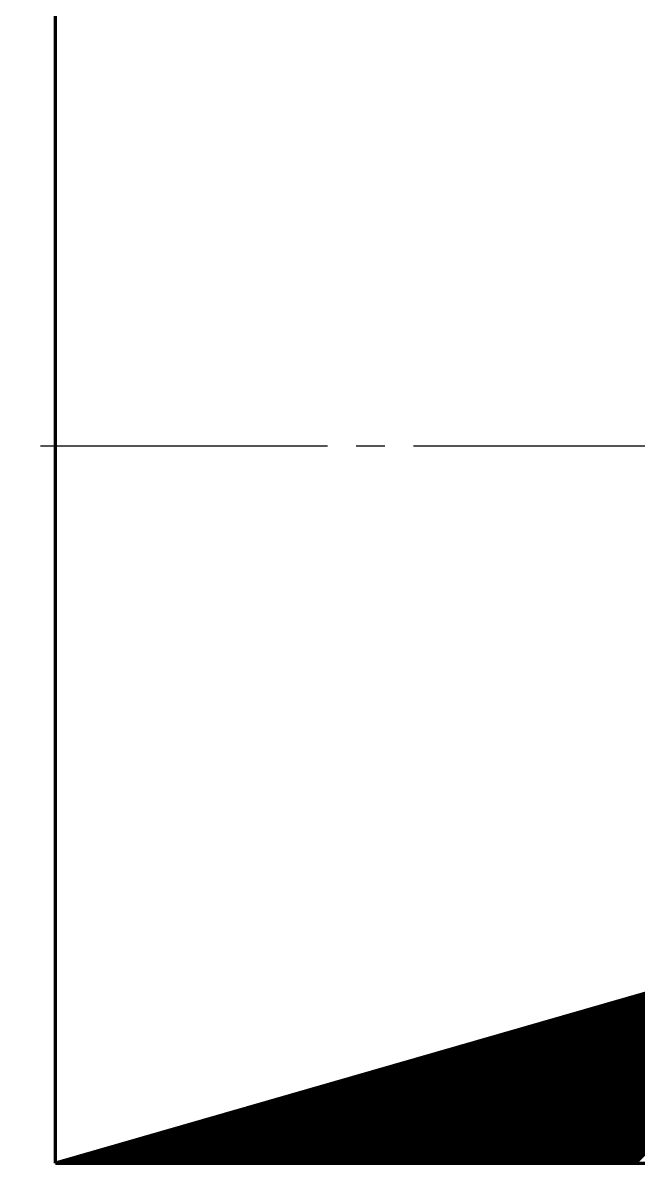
# Model space of a CAD drawing. Header units: millimetres. Extents: x -14850 to 14850, y -10500 to 10500.
# Drawn here: x -10765.8 to -10701.5, y -4525.2 to -4406 of the extents above; entities that cross this region are included whole.
import ezdxf

# ---------------------------------------------------------------- set-up
doc = ezdxf.new("R2010")
doc.units = ezdxf.units.MM
doc.linetypes.add('EB_DASHDOT', pattern=[39, 30, -3, 3, -3])
for name, color, linetype, lineweight in [('CAXA0', 7, 'Continuous', 70), ('CAXA1', 1, 'EB_DASHDOT', 25), ('CAXA5', 4, 'Continuous', 25)]:
    doc.layers.add(name, color=color, linetype=linetype, lineweight=lineweight)

# ---------------------------------------------------------------- blocks, each defined once
blk = doc.blocks.new('CAXBLOCK843')
at = {"layer": 'CAXA0', "color": 0, "linetype": 'Continuous', "lineweight": 25}
for p, q in [((-10709.09, -4525.16), (-10687.56, -4503.63)), ((-10708.95, -4525.16), (-10687.38, -4503.59)), ((-10711.92, -4525.16), (-10691.53, -4504.77)), ((-10711.78, -4525.16), (-10691.33, -4504.71)), ((-10711.64, -4525.16), (-10691.13, -4504.66)), ((-10711.5, -4525.16), (-10690.94, -4504.6)), ((-10711.36, -4525.16), (-10690.74, -4504.54)), ((-10711.22, -4525.16), (-10690.54, -4504.49)), ((-10711.07, -4525.16), (-10690.34, -4504.43)), ((-10710.93, -4525.16), (-10690.14, -4504.37)), ((-10710.79, -4525.16), (-10689.94, -4504.31)), ((-10710.65, -4525.16), (-10689.74, -4504.26)), ((-10710.51, -4525.16), (-10689.55, -4504.2)), ((-10710.37, -4525.16), (-10689.35, -4504.14)), ((-10710.23, -4525.16), (-10689.15, -4504.09)), ((-10710.08, -4525.16), (-10688.95, -4504.03)), ((-10709.94, -4525.16), (-10688.75, -4503.97)), ((-10709.8, -4525.16), (-10688.55, -4503.91)), ((-10709.66, -4525.16), (-10688.35, -4503.86)), ((-10709.52, -4525.16), (-10688.16, -4503.8)), ((-10709.38, -4525.16), (-10687.96, -4503.74)), ((-10709.24, -4525.16), (-10687.76, -4503.69)), ((-10708.81, -4525.16), (-10687.38, -4503.73)), ((-10708.67, -4525.16), (-10687.38, -4503.87)), ((-10708.53, -4525.16), (-10687.38, -4504.01)), ((-10708.39, -4525.16), (-10687.38, -4504.15)), ((-10708.25, -4525.16), (-10687.38, -4504.29)), ((-10708.1, -4525.16), (-10687.38, -4504.44)), ((-10707.96, -4525.16), (-10687.38, -4504.58)), ((-10707.82, -4525.16), (-10687.38, -4504.72)), ((-10714.89, -4525.16), (-10695.7, -4505.97)), ((-10714.75, -4525.16), (-10695.5, -4505.91)), ((-10714.61, -4525.16), (-10695.3, -4505.86)), ((-10714.47, -4525.16), (-10695.11, -4505.8)), ((-10714.33, -4525.16), (-10694.91, -4505.74)), ((-10714.19, -4525.16), (-10694.71, -4505.69)), ((-10714.04, -4525.16), (-10694.51, -4505.63)), ((-10713.9, -4525.16), (-10694.31, -4505.57)), ((-10713.76, -4525.16), (-10694.11, -4505.51)), ((-10713.62, -4525.16), (-10693.91, -4505.46)), ((-10713.48, -4525.16), (-10693.72, -4505.4)), ((-10713.34, -4525.16), (-10693.52, -4505.34)), ((-10713.2, -4525.16), (-10693.32, -4505.29)), ((-10713.05, -4525.16), (-10693.12, -4505.23)), ((-10712.91, -4525.16), (-10692.92, -4505.17)), ((-10712.77, -4525.16), (-10692.72, -4505.11)), ((-10712.63, -4525.16), (-10692.52, -4505.06)), ((-10712.49, -4525.16), (-10692.33, -4505)), ((-10712.35, -4525.16), (-10692.13, -4504.94)), ((-10712.21, -4525.16), (-10691.93, -4504.89)), ((-10712.06, -4525.16), (-10691.73, -4504.83)), ((-10707.68, -4525.16), (-10687.38, -4504.86)), ((-10707.54, -4525.16), (-10687.38, -4505)), ((-10707.4, -4525.16), (-10687.38, -4505.14)), ((-10707.26, -4525.16), (-10687.38, -4505.28)), ((-10707.11, -4525.16), (-10687.38, -4505.43)), ((-10706.97, -4525.16), (-10687.38, -4505.57)), ((-10706.83, -4525.16), (-10687.38, -4505.71)), ((-10706.69, -4525.16), (-10687.38, -4505.85)), ((-10706.55, -4525.16), (-10687.38, -4505.99)), ((-10717.86, -4525.16), (-10699.87, -4507.17)), ((-10717.72, -4525.16), (-10699.67, -4507.11)), ((-10717.58, -4525.16), (-10699.47, -4507.06)), ((-10717.44, -4525.16), (-10699.28, -4507)), ((-10717.3, -4525.16), (-10699.08, -4506.94)), ((-10717.16, -4525.16), (-10698.88, -4506.89)), ((-10717.01, -4525.16), (-10698.68, -4506.83)), ((-10716.87, -4525.16), (-10698.48, -4506.77)), ((-10716.73, -4525.16), (-10698.28, -4506.71)), ((-10716.59, -4525.16), (-10698.08, -4506.66)), ((-10716.45, -4525.16), (-10697.89, -4506.6)), ((-10716.31, -4525.16), (-10697.69, -4506.54)), ((-10716.17, -4525.16), (-10697.49, -4506.49)), ((-10716.02, -4525.16), (-10697.29, -4506.43)), ((-10715.88, -4525.16), (-10697.09, -4506.37)), ((-10715.74, -4525.16), (-10696.89, -4506.31)), ((-10715.6, -4525.16), (-10696.69, -4506.26)), ((-10715.46, -4525.16), (-10696.5, -4506.2)), ((-10715.32, -4525.16), (-10696.3, -4506.14)), ((-10715.18, -4525.16), (-10696.1, -4506.09)), ((-10715.03, -4525.16), (-10695.9, -4506.03)), ((-10706.41, -4525.16), (-10687.38, -4506.13)), ((-10706.27, -4525.16), (-10687.38, -4506.27)), ((-10706.12, -4525.16), (-10687.38, -4506.42)), ((-10705.98, -4525.16), (-10687.38, -4506.56)), ((-10705.84, -4525.16), (-10687.38, -4506.7)), ((-10705.7, -4525.16), (-10687.38, -4506.84)), ((-10705.56, -4525.16), (-10687.38, -4506.98)), ((-10705.42, -4525.16), (-10687.38, -4507.12)), ((-10720.83, -4525.16), (-10704.04, -4508.37)), ((-10720.69, -4525.16), (-10703.84, -4508.32)), ((-10720.55, -4525.16), (-10703.64, -4508.26)), ((-10720.41, -4525.16), (-10703.45, -4508.2)), ((-10720.27, -4525.16), (-10703.25, -4508.14)), ((-10720.13, -4525.16), (-10703.05, -4508.09)), ((-10719.98, -4525.16), (-10702.85, -4508.03)), ((-10719.84, -4525.16), (-10702.65, -4507.97)), ((-10719.7, -4525.16), (-10702.45, -4507.92)), ((-10719.56, -4525.16), (-10702.25, -4507.86)), ((-10719.42, -4525.16), (-10702.06, -4507.8)), ((-10719.28, -4525.16), (-10701.86, -4507.74)), ((-10719.14, -4525.16), (-10701.66, -4507.69)), ((-10718.99, -4525.16), (-10701.46, -4507.63)), ((-10718.85, -4525.16), (-10701.26, -4507.57)), ((-10718.71, -4525.16), (-10701.06, -4507.51)), ((-10718.57, -4525.16), (-10700.86, -4507.46)), ((-10718.43, -4525.16), (-10700.67, -4507.4)), ((-10718.29, -4525.16), (-10700.47, -4507.34)), ((-10718.15, -4525.16), (-10700.27, -4507.29)), ((-10718, -4525.16), (-10700.07, -4507.23)), ((-10705.28, -4525.16), (-10687.38, -4507.26)), ((-10705.13, -4525.16), (-10687.38, -4507.41)), ((-10704.99, -4525.16), (-10687.38, -4507.55)), ((-10704.85, -4525.16), (-10687.38, -4507.69)), ((-10704.71, -4525.16), (-10687.38, -4507.83)), ((-10704.57, -4525.16), (-10687.38, -4507.97)), ((-10704.43, -4525.16), (-10687.38, -4508.11)), ((-10704.29, -4525.16), (-10687.38, -4508.25)), ((-10704.14, -4525.16), (-10687.38, -4508.4)), ((-10723.8, -4525.16), (-10708.21, -4509.57)), ((-10723.66, -4525.16), (-10708.01, -4509.52)), ((-10723.52, -4525.16), (-10707.81, -4509.46)), ((-10723.38, -4525.16), (-10707.62, -4509.4)), ((-10723.24, -4525.16), (-10707.42, -4509.34)), ((-10723.1, -4525.16), (-10707.22, -4509.29)), ((-10722.95, -4525.16), (-10707.02, -4509.23)), ((-10722.81, -4525.16), (-10706.82, -4509.17)), ((-10722.67, -4525.16), (-10706.62, -4509.12)), ((-10722.53, -4525.16), (-10706.42, -4509.06)), ((-10722.39, -4525.16), (-10706.23, -4509)), ((-10722.25, -4525.16), (-10706.03, -4508.94)), ((-10722.11, -4525.16), (-10705.83, -4508.89)), ((-10721.96, -4525.16), (-10705.63, -4508.83)), ((-10721.82, -4525.16), (-10705.43, -4508.77)), ((-10721.68, -4525.16), (-10705.23, -4508.72)), ((-10721.54, -4525.16), (-10705.03, -4508.66)), ((-10721.4, -4525.16), (-10704.84, -4508.6)), ((-10721.26, -4525.16), (-10704.64, -4508.54)), ((-10721.12, -4525.16), (-10704.44, -4508.49)), ((-10720.97, -4525.16), (-10704.24, -4508.43)), ((-10704, -4525.16), (-10687.38, -4508.54)), ((-10703.86, -4525.16), (-10687.38, -4508.68)), ((-10703.72, -4525.16), (-10687.38, -4508.82)), ((-10703.58, -4525.16), (-10687.38, -4508.96)), ((-10703.44, -4525.16), (-10687.38, -4509.1)), ((-10703.3, -4525.16), (-10687.38, -4509.24)), ((-10703.15, -4525.16), (-10687.38, -4509.39)), ((-10703.01, -4525.16), (-10687.38, -4509.53)), ((-10726.77, -4525.16), (-10712.38, -4510.77)), ((-10726.63, -4525.16), (-10712.18, -4510.72)), ((-10726.49, -4525.16), (-10711.99, -4510.66)), ((-10726.35, -4525.16), (-10711.79, -4510.6)), ((-10726.21, -4525.16), (-10711.59, -4510.54)), ((-10726.07, -4525.16), (-10711.39, -4510.49)), ((-10725.92, -4525.16), (-10711.19, -4510.43)), ((-10725.78, -4525.16), (-10710.99, -4510.37)), ((-10725.64, -4525.16), (-10710.79, -4510.32)), ((-10725.5, -4525.16), (-10710.6, -4510.26)), ((-10725.36, -4525.16), (-10710.4, -4510.2)), ((-10725.22, -4525.16), (-10710.2, -4510.14)), ((-10725.08, -4525.16), (-10710, -4510.09)), ((-10724.93, -4525.16), (-10709.8, -4510.03)), ((-10724.79, -4525.16), (-10709.6, -4509.97)), ((-10724.65, -4525.16), (-10709.4, -4509.92)), ((-10724.51, -4525.16), (-10709.2, -4509.86)), ((-10724.37, -4525.16), (-10709.01, -4509.8)), ((-10724.23, -4525.16), (-10708.81, -4509.74)), ((-10724.09, -4525.16), (-10708.61, -4509.69)), ((-10723.94, -4525.16), (-10708.41, -4509.63)), ((-10702.87, -4525.16), (-10687.38, -4509.67)), ((-10702.73, -4525.16), (-10687.38, -4509.81)), ((-10702.59, -4525.16), (-10687.38, -4509.95)), ((-10702.45, -4525.16), (-10687.38, -4510.09)), ((-10702.31, -4525.16), (-10687.38, -4510.23)), ((-10702.17, -4525.16), (-10687.38, -4510.38)), ((-10702.02, -4525.16), (-10687.38, -4510.52)), ((-10701.88, -4525.16), (-10687.38, -4510.66)), ((-10729.74, -4525.16), (-10716.55, -4511.97)), ((-10729.6, -4525.16), (-10716.35, -4511.92)), ((-10729.46, -4525.16), (-10716.16, -4511.86)), ((-10729.32, -4525.16), (-10715.96, -4511.8)), ((-10729.18, -4525.16), (-10715.76, -4511.74)), ((-10729.04, -4525.16), (-10715.56, -4511.69)), ((-10728.89, -4525.16), (-10715.36, -4511.63)), ((-10728.75, -4525.16), (-10715.16, -4511.57)), ((-10728.61, -4525.16), (-10714.96, -4511.52)), ((-10728.47, -4525.16), (-10714.77, -4511.46)), ((-10728.33, -4525.16), (-10714.57, -4511.4)), ((-10728.19, -4525.16), (-10714.37, -4511.34)), ((-10728.05, -4525.16), (-10714.17, -4511.29)), ((-10727.9, -4525.16), (-10713.97, -4511.23)), ((-10727.76, -4525.16), (-10713.77, -4511.17)), ((-10727.62, -4525.16), (-10713.57, -4511.12)), ((-10727.48, -4525.16), (-10713.38, -4511.06)), ((-10727.34, -4525.16), (-10713.18, -4511)), ((-10727.2, -4525.16), (-10712.98, -4510.94)), ((-10727.06, -4525.16), (-10712.78, -4510.89)), ((-10726.91, -4525.16), (-10712.58, -4510.83)), ((-10701.74, -4525.16), (-10687.38, -4510.8)), ((-10701.6, -4525.16), (-10687.38, -4510.94)), ((-10732.57, -4525.16), (-10720.52, -4513.12)), ((-10732.43, -4525.16), (-10720.33, -4513.06)), ((-10732.29, -4525.16), (-10720.13, -4513)), ((-10732.15, -4525.16), (-10719.93, -4512.94)), ((-10732, -4525.16), (-10719.73, -4512.89)), ((-10731.86, -4525.16), (-10719.53, -4512.83)), ((-10731.72, -4525.16), (-10719.33, -4512.77)), ((-10731.58, -4525.16), (-10719.13, -4512.72)), ((-10731.44, -4525.16), (-10718.94, -4512.66)), ((-10731.3, -4525.16), (-10718.74, -4512.6)), ((-10731.16, -4525.16), (-10718.54, -4512.54)), ((-10731.01, -4525.16), (-10718.34, -4512.49)), ((-10730.87, -4525.16), (-10718.14, -4512.43)), ((-10730.73, -4525.16), (-10717.94, -4512.37)), ((-10730.59, -4525.16), (-10717.74, -4512.32)), ((-10730.45, -4525.16), (-10717.55, -4512.26)), ((-10730.31, -4525.16), (-10717.35, -4512.2)), ((-10730.17, -4525.16), (-10717.15, -4512.14)), ((-10730.03, -4525.16), (-10716.95, -4512.09)), ((-10729.88, -4525.16), (-10716.75, -4512.03)), ((-10735.54, -4525.16), (-10724.69, -4514.32)), ((-10735.4, -4525.16), (-10724.5, -4514.26)), ((-10735.26, -4525.16), (-10724.3, -4514.2)), ((-10735.12, -4525.16), (-10724.1, -4514.15)), ((-10734.97, -4525.16), (-10723.9, -4514.09)), ((-10734.83, -4525.16), (-10723.7, -4514.03)), ((-10734.69, -4525.16), (-10723.5, -4513.97)), ((-10734.55, -4525.16), (-10723.3, -4513.92)), ((-10734.41, -4525.16), (-10723.11, -4513.86)), ((-10734.27, -4525.16), (-10722.91, -4513.8)), ((-10734.13, -4525.16), (-10722.71, -4513.75)), ((-10733.98, -4525.16), (-10722.51, -4513.69)), ((-10733.84, -4525.16), (-10722.31, -4513.63)), ((-10733.7, -4525.16), (-10722.11, -4513.57)), ((-10733.56, -4525.16), (-10721.91, -4513.52)), ((-10733.42, -4525.16), (-10721.72, -4513.46)), ((-10733.28, -4525.16), (-10721.52, -4513.4)), ((-10733.14, -4525.16), (-10721.32, -4513.34)), ((-10732.99, -4525.16), (-10721.12, -4513.29)), ((-10732.85, -4525.16), (-10720.92, -4513.23)), ((-10732.71, -4525.16), (-10720.72, -4513.17)), ((-10738.51, -4525.16), (-10728.86, -4515.52)), ((-10738.37, -4525.16), (-10728.67, -4515.46)), ((-10738.23, -4525.16), (-10728.47, -4515.4)), ((-10738.09, -4525.16), (-10728.27, -4515.35)), ((-10737.94, -4525.16), (-10728.07, -4515.29)), ((-10737.8, -4525.16), (-10727.87, -4515.23)), ((-10737.66, -4525.16), (-10727.67, -4515.17)), ((-10737.52, -4525.16), (-10727.47, -4515.12)), ((-10737.38, -4525.16), (-10727.28, -4515.06)), ((-10737.24, -4525.16), (-10727.08, -4515)), ((-10737.1, -4525.16), (-10726.88, -4514.95)), ((-10736.95, -4525.16), (-10726.68, -4514.89)), ((-10736.81, -4525.16), (-10726.48, -4514.83)), ((-10736.67, -4525.16), (-10726.28, -4514.77)), ((-10736.53, -4525.16), (-10726.08, -4514.72)), ((-10736.39, -4525.16), (-10725.89, -4514.66)), ((-10736.25, -4525.16), (-10725.69, -4514.6)), ((-10736.11, -4525.16), (-10725.49, -4514.55)), ((-10735.96, -4525.16), (-10725.29, -4514.49)), ((-10735.82, -4525.16), (-10725.09, -4514.43)), ((-10735.68, -4525.16), (-10724.89, -4514.37)), ((-10741.48, -4525.16), (-10733.03, -4516.72)), ((-10741.34, -4525.16), (-10732.84, -4516.66)), ((-10741.2, -4525.16), (-10732.64, -4516.6)), ((-10741.06, -4525.16), (-10732.44, -4516.55)), ((-10740.91, -4525.16), (-10732.24, -4516.49)), ((-10740.77, -4525.16), (-10732.04, -4516.43)), ((-10740.63, -4525.16), (-10731.84, -4516.37)), ((-10740.49, -4525.16), (-10731.64, -4516.32)), ((-10740.35, -4525.16), (-10731.45, -4516.26)), ((-10740.21, -4525.16), (-10731.25, -4516.2)), ((-10740.07, -4525.16), (-10731.05, -4516.15)), ((-10739.92, -4525.16), (-10730.85, -4516.09)), ((-10739.78, -4525.16), (-10730.65, -4516.03)), ((-10739.64, -4525.16), (-10730.45, -4515.97)), ((-10739.5, -4525.16), (-10730.25, -4515.92)), ((-10739.36, -4525.16), (-10730.06, -4515.86)), ((-10739.22, -4525.16), (-10729.86, -4515.8)), ((-10739.08, -4525.16), (-10729.66, -4515.75)), ((-10738.93, -4525.16), (-10729.46, -4515.69)), ((-10738.79, -4525.16), (-10729.26, -4515.63)), ((-10738.65, -4525.16), (-10729.06, -4515.57)), ((-10744.45, -4525.16), (-10737.2, -4517.92)), ((-10744.31, -4525.16), (-10737.01, -4517.86)), ((-10744.17, -4525.16), (-10736.81, -4517.8)), ((-10744.03, -4525.16), (-10736.61, -4517.75)), ((-10743.88, -4525.16), (-10736.41, -4517.69)), ((-10743.74, -4525.16), (-10736.21, -4517.63)), ((-10743.6, -4525.16), (-10736.01, -4517.57)), ((-10743.46, -4525.16), (-10735.81, -4517.52)), ((-10743.32, -4525.16), (-10735.62, -4517.46)), ((-10743.18, -4525.16), (-10735.42, -4517.4)), ((-10743.04, -4525.16), (-10735.22, -4517.35)), ((-10742.89, -4525.16), (-10735.02, -4517.29)), ((-10742.75, -4525.16), (-10734.82, -4517.23)), ((-10742.61, -4525.16), (-10734.62, -4517.17)), ((-10742.47, -4525.16), (-10734.42, -4517.12)), ((-10742.33, -4525.16), (-10734.23, -4517.06)), ((-10742.19, -4525.16), (-10734.03, -4517)), ((-10742.05, -4525.16), (-10733.83, -4516.95)), ((-10741.9, -4525.16), (-10733.63, -4516.89)), ((-10741.76, -4525.16), (-10733.43, -4516.83)), ((-10741.62, -4525.16), (-10733.23, -4516.77)), ((-10747.42, -4525.16), (-10741.37, -4519.12)), ((-10747.28, -4525.16), (-10741.18, -4519.06)), ((-10747.14, -4525.16), (-10740.98, -4519)), ((-10747, -4525.16), (-10740.78, -4518.95)), ((-10746.85, -4525.16), (-10740.58, -4518.89)), ((-10746.71, -4525.16), (-10740.38, -4518.83)), ((-10746.57, -4525.16), (-10740.18, -4518.77)), ((-10746.43, -4525.16), (-10739.98, -4518.72)), ((-10746.29, -4525.16), (-10739.79, -4518.66)), ((-10746.15, -4525.16), (-10739.59, -4518.6)), ((-10746.01, -4525.16), (-10739.39, -4518.55)), ((-10745.86, -4525.16), (-10739.19, -4518.49)), ((-10745.72, -4525.16), (-10738.99, -4518.43)), ((-10745.58, -4525.16), (-10738.79, -4518.37)), ((-10745.44, -4525.16), (-10738.59, -4518.32)), ((-10745.3, -4525.16), (-10738.4, -4518.26)), ((-10745.16, -4525.16), (-10738.2, -4518.2)), ((-10745.02, -4525.16), (-10738, -4518.15)), ((-10744.87, -4525.16), (-10737.8, -4518.09)), ((-10744.73, -4525.16), (-10737.6, -4518.03)), ((-10744.59, -4525.16), (-10737.4, -4517.97)), ((-10750.25, -4525.16), (-10745.35, -4520.26)), ((-10750.11, -4525.16), (-10745.15, -4520.2)), ((-10749.97, -4525.16), (-10744.95, -4520.15)), ((-10749.82, -4525.16), (-10744.75, -4520.09)), ((-10749.68, -4525.16), (-10744.55, -4520.03)), ((-10749.54, -4525.16), (-10744.35, -4519.98)), ((-10749.4, -4525.16), (-10744.15, -4519.92)), ((-10749.26, -4525.16), (-10743.96, -4519.86)), ((-10749.12, -4525.16), (-10743.76, -4519.8)), ((-10748.98, -4525.16), (-10743.56, -4519.75)), ((-10748.83, -4525.16), (-10743.36, -4519.69)), ((-10748.69, -4525.16), (-10743.16, -4519.63)), ((-10748.55, -4525.16), (-10742.96, -4519.57)), ((-10748.41, -4525.16), (-10742.76, -4519.52)), ((-10748.27, -4525.16), (-10742.57, -4519.46)), ((-10748.13, -4525.16), (-10742.37, -4519.4)), ((-10747.99, -4525.16), (-10742.17, -4519.35)), ((-10747.84, -4525.16), (-10741.97, -4519.29)), ((-10747.7, -4525.16), (-10741.77, -4519.23)), ((-10747.56, -4525.16), (-10741.57, -4519.17)), ((-10753.22, -4525.16), (-10749.52, -4521.46)), ((-10753.08, -4525.16), (-10749.32, -4521.4)), ((-10752.94, -4525.16), (-10749.12, -4521.35)), ((-10752.79, -4525.16), (-10748.92, -4521.29)), ((-10752.65, -4525.16), (-10748.72, -4521.23)), ((-10752.51, -4525.16), (-10748.52, -4521.18)), ((-10752.37, -4525.16), (-10748.32, -4521.12)), ((-10752.23, -4525.16), (-10748.13, -4521.06)), ((-10752.09, -4525.16), (-10747.93, -4521)), ((-10751.95, -4525.16), (-10747.73, -4520.95)), ((-10751.8, -4525.16), (-10747.53, -4520.89)), ((-10751.66, -4525.16), (-10747.33, -4520.83)), ((-10751.52, -4525.16), (-10747.13, -4520.78)), ((-10751.38, -4525.16), (-10746.93, -4520.72)), ((-10751.24, -4525.16), (-10746.74, -4520.66)), ((-10751.1, -4525.16), (-10746.54, -4520.6)), ((-10750.96, -4525.16), (-10746.34, -4520.55)), ((-10750.81, -4525.16), (-10746.14, -4520.49)), ((-10750.67, -4525.16), (-10745.94, -4520.43)), ((-10750.53, -4525.16), (-10745.74, -4520.38)), ((-10750.39, -4525.16), (-10745.54, -4520.32)), ((-10756.19, -4525.16), (-10753.69, -4522.66)), ((-10756.05, -4525.16), (-10753.49, -4522.6)), ((-10755.91, -4525.16), (-10753.29, -4522.55)), ((-10755.76, -4525.16), (-10753.09, -4522.49)), ((-10755.62, -4525.16), (-10752.89, -4522.43)), ((-10755.48, -4525.16), (-10752.69, -4522.38)), ((-10755.34, -4525.16), (-10752.49, -4522.32)), ((-10755.2, -4525.16), (-10752.3, -4522.26)), ((-10755.06, -4525.16), (-10752.1, -4522.2)), ((-10754.92, -4525.16), (-10751.9, -4522.15)), ((-10754.77, -4525.16), (-10751.7, -4522.09)), ((-10754.63, -4525.16), (-10751.5, -4522.03)), ((-10754.49, -4525.16), (-10751.3, -4521.98)), ((-10754.35, -4525.16), (-10751.1, -4521.92)), ((-10754.21, -4525.16), (-10750.91, -4521.86)), ((-10754.07, -4525.16), (-10750.71, -4521.8)), ((-10753.93, -4525.16), (-10750.51, -4521.75)), ((-10753.78, -4525.16), (-10750.31, -4521.69)), ((-10753.64, -4525.16), (-10750.11, -4521.63)), ((-10753.5, -4525.16), (-10749.91, -4521.58)), ((-10753.36, -4525.16), (-10749.71, -4521.52)), ((-10759.16, -4525.16), (-10757.86, -4523.86)), ((-10759.02, -4525.16), (-10757.66, -4523.8)), ((-10758.87, -4525.16), (-10757.46, -4523.75)), ((-10758.73, -4525.16), (-10757.26, -4523.69)), ((-10758.59, -4525.16), (-10757.06, -4523.63)), ((-10758.45, -4525.16), (-10756.86, -4523.58)), ((-10758.31, -4525.16), (-10756.66, -4523.52)), ((-10758.17, -4525.16), (-10756.47, -4523.46)), ((-10758.03, -4525.16), (-10756.27, -4523.4)), ((-10757.89, -4525.16), (-10756.07, -4523.35)), ((-10757.74, -4525.16), (-10755.87, -4523.29)), ((-10757.6, -4525.16), (-10755.67, -4523.23)), ((-10757.46, -4525.16), (-10755.47, -4523.18)), ((-10757.32, -4525.16), (-10755.27, -4523.12)), ((-10757.18, -4525.16), (-10755.08, -4523.06)), ((-10757.04, -4525.16), (-10754.88, -4523)), ((-10756.9, -4525.16), (-10754.68, -4522.95)), ((-10756.75, -4525.16), (-10754.48, -4522.89)), ((-10756.61, -4525.16), (-10754.28, -4522.83)), ((-10756.47, -4525.16), (-10754.08, -4522.78)), ((-10756.33, -4525.16), (-10753.88, -4522.72)), ((-10762.13, -4525.16), (-10762.03, -4525.06)), ((-10761.99, -4525.16), (-10761.83, -4525)), ((-10761.84, -4525.16), (-10761.63, -4524.95)), ((-10761.7, -4525.16), (-10761.43, -4524.89)), ((-10761.56, -4525.16), (-10761.23, -4524.83)), ((-10761.42, -4525.16), (-10761.03, -4524.78)), ((-10761.28, -4525.16), (-10760.84, -4524.72)), ((-10761.14, -4525.16), (-10760.64, -4524.66)), ((-10761, -4525.16), (-10760.44, -4524.6)), ((-10760.85, -4525.16), (-10760.24, -4524.55)), ((-10760.71, -4525.16), (-10760.04, -4524.49)), ((-10760.57, -4525.16), (-10759.84, -4524.43)), ((-10760.43, -4525.16), (-10759.64, -4524.38)), ((-10760.29, -4525.16), (-10759.45, -4524.32)), ((-10760.15, -4525.16), (-10759.25, -4524.26)), ((-10760.01, -4525.16), (-10759.05, -4524.2)), ((-10759.86, -4525.16), (-10758.85, -4524.15)), ((-10759.72, -4525.16), (-10758.65, -4524.09)), ((-10759.58, -4525.16), (-10758.45, -4524.03)), ((-10759.44, -4525.16), (-10758.25, -4523.98)), ((-10759.3, -4525.16), (-10758.05, -4523.92)), ((-10762.27, -4525.16), (-10762.23, -4525.12))]:
    blk.add_line(p, q, dxfattribs=at)

msp = doc.modelspace()

# ---------------------------------------------------------------- linework, layer by layer
at = {"layer": 'CAXA0', "linetype": 'Continuous', "lineweight": 70}
for p, q in [((-10762.38, -4525.16), (-10762.38, -4375.16)), ((-10630.35, -4487.16), (-10762.38, -4525.16)), ((-10762.38, -4525.16), (-10612.38, -4525.16))]:
    msp.add_line(p, q, dxfattribs=at)
at = {"layer": 'CAXA1', "color": 1, "linetype": 'EB_DASHDOT', "lineweight": 25}
msp.add_line((-10802.94, -4450.16), (-10574.16, -4450.16), dxfattribs=at)

# ---------------------------------------------------------------- block references
at = {"layer": 'CAXA5', "linetype": 'Continuous', "lineweight": 70}
msp.add_blockref('CAXBLOCK843', (0, 0), dxfattribs=at)

doc.saveas('drawing.dxf')
